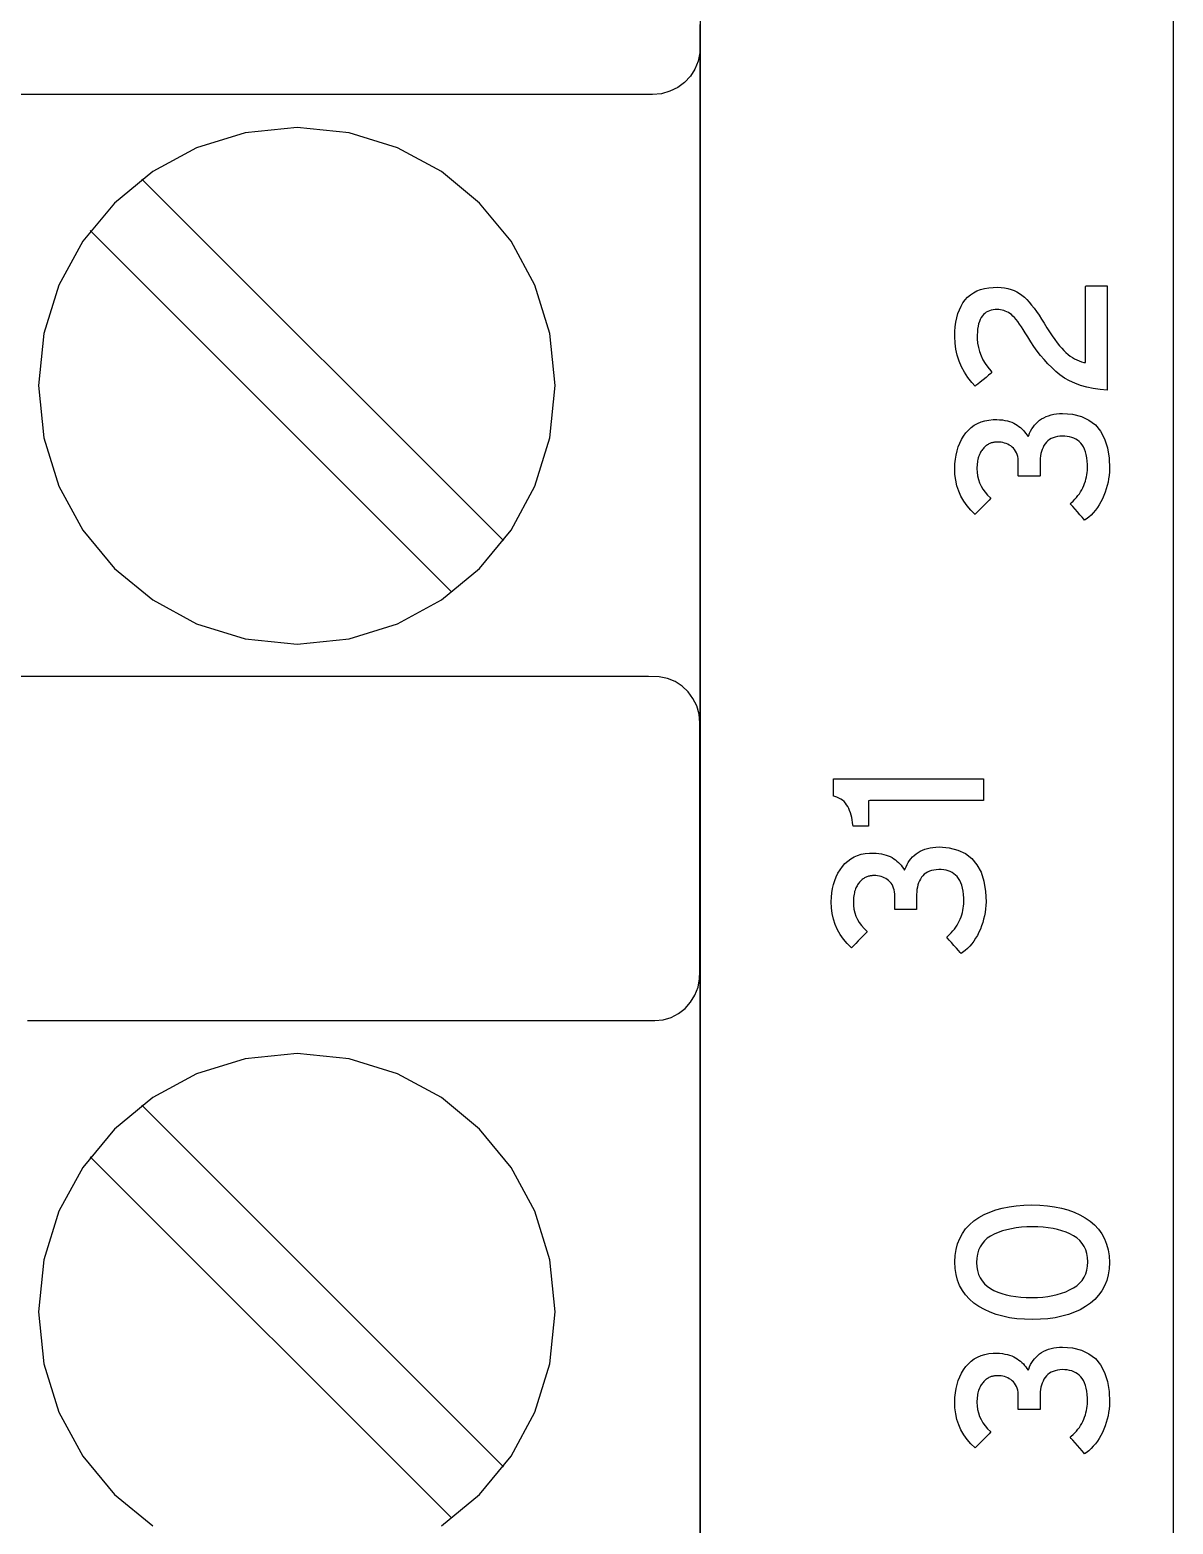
# Model space of a CAD drawing. Extents: x 1 to 47.7, y 0.2 to 35.
# Drawn here: x 37.238 to 37.978, y 12.398 to 13.366 of the extents above; entities that cross this region are included whole.
import ezdxf

# ---------------------------------------------------------------- set-up
doc = ezdxf.new("R2010")
doc.units = 0
doc.header["$MEASUREMENT"] = 0
for name, color, linetype in [('7_1__EMPTY_IO_BOARD_POSITI', 7, 'CONTINUOUS'), ('7_2___8__INDEPENDENT_INPUT', 7, 'CONTINUOUS'), ('7_3___8__OPTOISO_INDEPENDE', 7, 'CONTINUOUS'), ('7_4___24__OPTOISO_INDEPEND', 7, 'CONTINUOUS'), ('7_5___8__INDEPENDENT_INPUT', 7, 'CONTINUOUS'), ('7_6____8__INDEPENDENT_INPU', 7, 'CONTINUOUS'), ('7_7____8__OPTOISO_INDEPEND', 7, 'CONTINUOUS'), ('7_8____8__OPTOISO_INDEPEND', 7, 'CONTINUOUS'), ('8_0_____DWG', 7, 'CONTINUOUS')]:
    doc.layers.add(name, color=color, linetype=linetype)

msp = doc.modelspace()

# ---------------------------------------------------------------- linework, layer by layer
at = {"layer": '7_1__EMPTY_IO_BOARD_POSITI'}
msp.add_lwpolyline([(37.67219, 13.40172), (37.67219, 13.36342), (37.67219, 13.32077), (37.67219, 13.27393), (37.67219, 13.22304), (37.67219, 13.16826), (37.67219, 13.10974), (37.67219, 13.04764), (37.67219, 12.9821), (37.67219, 12.91329), (37.67219, 12.84135), (37.67219, 12.76643), (37.67219, 12.6887), (37.67219, 12.6083), (37.67219, 12.52539), (37.67219, 12.44011), (37.67219, 12.35263)], dxfattribs=at)
at = {"layer": '7_2___8__INDEPENDENT_INPUT'}
for points in [[(37.67212, 13.36632), (37.67212, 13.36585), (37.67212, 13.36459), (37.67212, 13.36279), (37.67212, 13.36068), (37.67212, 13.35852), (37.67212, 13.35653), (37.67212, 13.35497), (37.67212, 13.35408), (37.67198, 13.35106), (37.67088, 13.34553), (37.6688, 13.34041), (37.66583, 13.3358), (37.66206, 13.3318), (37.65762, 13.32852), (37.6526, 13.32605), (37.6471, 13.32449), (37.64122, 13.32395), (37.62464, 13.32395), (37.58052, 13.32395), (37.51736, 13.32395), (37.44361, 13.32395), (37.36774, 13.32395), (37.29822, 13.32395), (37.24352, 13.32395), (37.21211, 13.32395)], [(37.67212, 12.30354), (37.67212, 12.42937), (37.67212, 12.55075), (37.67212, 12.66723), (37.67212, 12.77837), (37.67212, 12.88371), (37.67212, 12.98282), (37.67212, 13.07525), (37.67212, 13.16055), (37.67212, 13.20039), (37.67212, 13.23828), (37.67212, 13.27417), (37.67212, 13.30799), (37.67212, 13.3397), (37.67212, 13.36924)], [(37.5448, 13.03494), (37.31053, 13.26921)], [(37.51138, 13.00152), (37.27711, 13.23579)], [(37.23653, 12.72397), (37.26625, 12.72397), (37.31803, 12.72397), (37.38383, 12.72397), (37.45565, 12.72397), (37.52546, 12.72397), (37.58525, 12.72397), (37.627, 12.72397), (37.6427, 12.72397), (37.64826, 12.72451), (37.65347, 12.72607), (37.65822, 12.72854), (37.66243, 12.73183), (37.66599, 12.73583), (37.6688, 12.74044), (37.67077, 12.74556), (37.67181, 12.75109), (37.67194, 12.7556), (37.67194, 12.7674), (37.67194, 12.78795), (37.67194, 12.81407), (37.67194, 12.84258), (37.67194, 12.87029), (37.67194, 12.89403), (37.67194, 12.9106), (37.67194, 12.91683), (37.67142, 12.92253), (37.6699, 12.92787), (37.66749, 12.93274), (37.6643, 12.93706), (37.6604, 12.94071), (37.65591, 12.9436), (37.65092, 12.94562), (37.64552, 12.94668), (37.63861, 12.94682), (37.60888, 12.94682), (37.55711, 12.94682), (37.4913, 12.94682), (37.41949, 12.94682), (37.34968, 12.94682), (37.28989, 12.94682), (37.24813, 12.94682), (37.23243, 12.94682)], [(37.50457, 12.39652), (37.5293, 12.41696), (37.5497, 12.44174), (37.56509, 12.47018), (37.57483, 12.50161), (37.57822, 12.53536), (37.57483, 12.56906), (37.56509, 12.60045), (37.5497, 12.62886), (37.5293, 12.65362), (37.50457, 12.67405), (37.47619, 12.68948), (37.44483, 12.69923), (37.41114, 12.70263), (37.37744, 12.69923), (37.34602, 12.68948), (37.31758, 12.67405), (37.29279, 12.65362), (37.27233, 12.62886), (37.25687, 12.60045), (37.2471, 12.56906), (37.24369, 12.53536), (37.2471, 12.50161), (37.25687, 12.47018), (37.27233, 12.44174), (37.29279, 12.41696), (37.31758, 12.39652)], [(37.5448, 12.43494), (37.31053, 12.66921)], [(37.51138, 12.40152), (37.27711, 12.63579)]]:
    msp.add_lwpolyline(points, dxfattribs=at)
msp.add_lwpolyline([(37.41114, 12.96794), (37.44483, 12.97134), (37.47619, 12.98109), (37.50457, 12.99652), (37.5293, 13.01696), (37.5497, 13.04174), (37.56509, 13.07018), (37.57483, 13.10161), (37.57822, 13.13537), (37.57483, 13.16906), (37.56509, 13.20046), (37.5497, 13.22887), (37.5293, 13.25362), (37.50457, 13.27405), (37.47619, 13.28948), (37.44483, 13.29923), (37.41114, 13.30263), (37.37744, 13.29923), (37.34602, 13.28948), (37.31758, 13.27405), (37.29279, 13.25362), (37.27233, 13.22887), (37.25687, 13.20046), (37.2471, 13.16906), (37.24369, 13.13537), (37.2471, 13.10161), (37.25687, 13.07018), (37.27233, 13.04174), (37.29279, 13.01696), (37.31758, 12.99652), (37.34602, 12.98109), (37.37744, 12.97134)], close=True, dxfattribs=at)
at = {"layer": '7_3___8__OPTOISO_INDEPENDE'}
for points in [[(37.67212, 13.36632), (37.67212, 13.36585), (37.67212, 13.36459), (37.67212, 13.36279), (37.67212, 13.36068), (37.67212, 13.35852), (37.67212, 13.35653), (37.67212, 13.35497), (37.67212, 13.35408), (37.67198, 13.35106), (37.67088, 13.34553), (37.6688, 13.34041), (37.66583, 13.3358), (37.66206, 13.3318), (37.65762, 13.32852), (37.6526, 13.32605), (37.6471, 13.32449), (37.64122, 13.32395), (37.62464, 13.32395), (37.58052, 13.32395), (37.51736, 13.32395), (37.44361, 13.32395), (37.36774, 13.32395), (37.29822, 13.32395), (37.24352, 13.32395), (37.21211, 13.32395)], [(37.67212, 12.30354), (37.67212, 12.42937), (37.67212, 12.55075), (37.67212, 12.66723), (37.67212, 12.77837), (37.67212, 12.88371), (37.67212, 12.98282), (37.67212, 13.07525), (37.67212, 13.16055), (37.67212, 13.20039), (37.67212, 13.23828), (37.67212, 13.27417), (37.67212, 13.30799), (37.67212, 13.3397), (37.67212, 13.36924)], [(37.5448, 13.03494), (37.31053, 13.26921)], [(37.51138, 13.00152), (37.27711, 13.23579)], [(37.23653, 12.72397), (37.26625, 12.72397), (37.31803, 12.72397), (37.38383, 12.72397), (37.45565, 12.72397), (37.52546, 12.72397), (37.58525, 12.72397), (37.627, 12.72397), (37.6427, 12.72397), (37.64826, 12.72451), (37.65347, 12.72607), (37.65822, 12.72854), (37.66243, 12.73183), (37.66599, 12.73583), (37.6688, 12.74044), (37.67077, 12.74556), (37.67181, 12.75109), (37.67194, 12.7556), (37.67194, 12.7674), (37.67194, 12.78795), (37.67194, 12.81407), (37.67194, 12.84258), (37.67194, 12.87029), (37.67194, 12.89403), (37.67194, 12.9106), (37.67194, 12.91683), (37.67142, 12.92253), (37.6699, 12.92787), (37.66749, 12.93274), (37.6643, 12.93706), (37.6604, 12.94071), (37.65591, 12.9436), (37.65092, 12.94562), (37.64552, 12.94668), (37.63861, 12.94682), (37.60888, 12.94682), (37.55711, 12.94682), (37.4913, 12.94682), (37.41949, 12.94682), (37.34968, 12.94682), (37.28989, 12.94682), (37.24813, 12.94682), (37.23243, 12.94682)], [(37.50457, 12.39652), (37.5293, 12.41696), (37.5497, 12.44174), (37.56509, 12.47018), (37.57483, 12.50161), (37.57822, 12.53536), (37.57483, 12.56906), (37.56509, 12.60045), (37.5497, 12.62886), (37.5293, 12.65362), (37.50457, 12.67405), (37.47619, 12.68948), (37.44483, 12.69923), (37.41114, 12.70263), (37.37744, 12.69923), (37.34602, 12.68948), (37.31758, 12.67405), (37.29279, 12.65362), (37.27233, 12.62886), (37.25687, 12.60045), (37.2471, 12.56906), (37.24369, 12.53536), (37.2471, 12.50161), (37.25687, 12.47018), (37.27233, 12.44174), (37.29279, 12.41696), (37.31758, 12.39652)], [(37.5448, 12.43494), (37.31053, 12.66921)], [(37.51138, 12.40152), (37.27711, 12.63579)]]:
    msp.add_lwpolyline(points, dxfattribs=at)
msp.add_lwpolyline([(37.41114, 12.96794), (37.44483, 12.97134), (37.47619, 12.98109), (37.50457, 12.99652), (37.5293, 13.01696), (37.5497, 13.04174), (37.56509, 13.07018), (37.57483, 13.10161), (37.57822, 13.13537), (37.57483, 13.16906), (37.56509, 13.20046), (37.5497, 13.22887), (37.5293, 13.25362), (37.50457, 13.27405), (37.47619, 13.28948), (37.44483, 13.29923), (37.41114, 13.30263), (37.37744, 13.29923), (37.34602, 13.28948), (37.31758, 13.27405), (37.29279, 13.25362), (37.27233, 13.22887), (37.25687, 13.20046), (37.2471, 13.16906), (37.24369, 13.13537), (37.2471, 13.10161), (37.25687, 13.07018), (37.27233, 13.04174), (37.29279, 13.01696), (37.31758, 12.99652), (37.34602, 12.98109), (37.37744, 12.97134)], close=True, dxfattribs=at)
at = {"layer": '7_4___24__OPTOISO_INDEPEND'}
for points in [[(37.67212, 13.36632), (37.67212, 13.36585), (37.67212, 13.36459), (37.67212, 13.36279), (37.67212, 13.36068), (37.67212, 13.35852), (37.67212, 13.35653), (37.67212, 13.35497), (37.67212, 13.35408), (37.67198, 13.35106), (37.67088, 13.34553), (37.6688, 13.34041), (37.66583, 13.3358), (37.66206, 13.3318), (37.65762, 13.32852), (37.6526, 13.32605), (37.6471, 13.32449), (37.64122, 13.32395), (37.62464, 13.32395), (37.58052, 13.32395), (37.51736, 13.32395), (37.44361, 13.32395), (37.36774, 13.32395), (37.29822, 13.32395), (37.24352, 13.32395), (37.21211, 13.32395)], [(37.67212, 12.30354), (37.67212, 12.42937), (37.67212, 12.55075), (37.67212, 12.66723), (37.67212, 12.77837), (37.67212, 12.88371), (37.67212, 12.98282), (37.67212, 13.07525), (37.67212, 13.16055), (37.67212, 13.20039), (37.67212, 13.23828), (37.67212, 13.27417), (37.67212, 13.30799), (37.67212, 13.3397), (37.67212, 13.36924)], [(37.5448, 13.03494), (37.31053, 13.26921)], [(37.51138, 13.00152), (37.27711, 13.23579)], [(37.23653, 12.72397), (37.26625, 12.72397), (37.31803, 12.72397), (37.38383, 12.72397), (37.45565, 12.72397), (37.52546, 12.72397), (37.58525, 12.72397), (37.627, 12.72397), (37.6427, 12.72397), (37.64826, 12.72451), (37.65347, 12.72607), (37.65822, 12.72854), (37.66243, 12.73183), (37.66599, 12.73583), (37.6688, 12.74044), (37.67077, 12.74556), (37.67181, 12.75109), (37.67194, 12.7556), (37.67194, 12.7674), (37.67194, 12.78795), (37.67194, 12.81407), (37.67194, 12.84258), (37.67194, 12.87029), (37.67194, 12.89403), (37.67194, 12.9106), (37.67194, 12.91683), (37.67142, 12.92253), (37.6699, 12.92787), (37.66749, 12.93274), (37.6643, 12.93706), (37.6604, 12.94071), (37.65591, 12.9436), (37.65092, 12.94562), (37.64552, 12.94668), (37.63861, 12.94682), (37.60888, 12.94682), (37.55711, 12.94682), (37.4913, 12.94682), (37.41949, 12.94682), (37.34968, 12.94682), (37.28989, 12.94682), (37.24813, 12.94682), (37.23243, 12.94682)], [(37.50457, 12.39652), (37.5293, 12.41696), (37.5497, 12.44174), (37.56509, 12.47018), (37.57483, 12.50161), (37.57822, 12.53536), (37.57483, 12.56906), (37.56509, 12.60045), (37.5497, 12.62886), (37.5293, 12.65362), (37.50457, 12.67405), (37.47619, 12.68948), (37.44483, 12.69923), (37.41114, 12.70263), (37.37744, 12.69923), (37.34602, 12.68948), (37.31758, 12.67405), (37.29279, 12.65362), (37.27233, 12.62886), (37.25687, 12.60045), (37.2471, 12.56906), (37.24369, 12.53536), (37.2471, 12.50161), (37.25687, 12.47018), (37.27233, 12.44174), (37.29279, 12.41696), (37.31758, 12.39652)], [(37.5448, 12.43494), (37.31053, 12.66921)], [(37.51138, 12.40152), (37.27711, 12.63579)]]:
    msp.add_lwpolyline(points, dxfattribs=at)
msp.add_lwpolyline([(37.41114, 12.96794), (37.44483, 12.97134), (37.47619, 12.98109), (37.50457, 12.99652), (37.5293, 13.01696), (37.5497, 13.04174), (37.56509, 13.07018), (37.57483, 13.10161), (37.57822, 13.13537), (37.57483, 13.16906), (37.56509, 13.20046), (37.5497, 13.22887), (37.5293, 13.25362), (37.50457, 13.27405), (37.47619, 13.28948), (37.44483, 13.29923), (37.41114, 13.30263), (37.37744, 13.29923), (37.34602, 13.28948), (37.31758, 13.27405), (37.29279, 13.25362), (37.27233, 13.22887), (37.25687, 13.20046), (37.2471, 13.16906), (37.24369, 13.13537), (37.2471, 13.10161), (37.25687, 13.07018), (37.27233, 13.04174), (37.29279, 13.01696), (37.31758, 12.99652), (37.34602, 12.98109), (37.37744, 12.97134)], close=True, dxfattribs=at)
at = {"layer": '7_5___8__INDEPENDENT_INPUT'}
for points in [[(37.67212, 13.36632), (37.67212, 13.36585), (37.67212, 13.36459), (37.67212, 13.36279), (37.67212, 13.36068), (37.67212, 13.35852), (37.67212, 13.35653), (37.67212, 13.35497), (37.67212, 13.35408), (37.67198, 13.35106), (37.67088, 13.34553), (37.6688, 13.34041), (37.66583, 13.3358), (37.66206, 13.3318), (37.65762, 13.32852), (37.6526, 13.32605), (37.6471, 13.32449), (37.64122, 13.32395), (37.62464, 13.32395), (37.58052, 13.32395), (37.51736, 13.32395), (37.44361, 13.32395), (37.36774, 13.32395), (37.29822, 13.32395), (37.24352, 13.32395), (37.21211, 13.32395)], [(37.67212, 12.30354), (37.67212, 12.42937), (37.67212, 12.55075), (37.67212, 12.66723), (37.67212, 12.77837), (37.67212, 12.88371), (37.67212, 12.98282), (37.67212, 13.07525), (37.67212, 13.16055), (37.67212, 13.20039), (37.67212, 13.23828), (37.67212, 13.27417), (37.67212, 13.30799), (37.67212, 13.3397), (37.67212, 13.36924)], [(37.5448, 13.03494), (37.31053, 13.26921)], [(37.51138, 13.00152), (37.27711, 13.23579)], [(37.23653, 12.72397), (37.26625, 12.72397), (37.31803, 12.72397), (37.38383, 12.72397), (37.45565, 12.72397), (37.52546, 12.72397), (37.58525, 12.72397), (37.627, 12.72397), (37.6427, 12.72397), (37.64826, 12.72451), (37.65347, 12.72607), (37.65822, 12.72854), (37.66243, 12.73183), (37.66599, 12.73583), (37.6688, 12.74044), (37.67077, 12.74556), (37.67181, 12.75109), (37.67194, 12.7556), (37.67194, 12.7674), (37.67194, 12.78795), (37.67194, 12.81407), (37.67194, 12.84258), (37.67194, 12.87029), (37.67194, 12.89403), (37.67194, 12.9106), (37.67194, 12.91683), (37.67142, 12.92253), (37.6699, 12.92787), (37.66749, 12.93274), (37.6643, 12.93706), (37.6604, 12.94071), (37.65591, 12.9436), (37.65092, 12.94562), (37.64552, 12.94668), (37.63861, 12.94682), (37.60888, 12.94682), (37.55711, 12.94682), (37.4913, 12.94682), (37.41949, 12.94682), (37.34968, 12.94682), (37.28989, 12.94682), (37.24813, 12.94682), (37.23243, 12.94682)], [(37.50457, 12.39652), (37.5293, 12.41696), (37.5497, 12.44174), (37.56509, 12.47018), (37.57483, 12.50161), (37.57822, 12.53536), (37.57483, 12.56906), (37.56509, 12.60045), (37.5497, 12.62886), (37.5293, 12.65362), (37.50457, 12.67405), (37.47619, 12.68948), (37.44483, 12.69923), (37.41114, 12.70263), (37.37744, 12.69923), (37.34602, 12.68948), (37.31758, 12.67405), (37.29279, 12.65362), (37.27233, 12.62886), (37.25687, 12.60045), (37.2471, 12.56906), (37.24369, 12.53536), (37.2471, 12.50161), (37.25687, 12.47018), (37.27233, 12.44174), (37.29279, 12.41696), (37.31758, 12.39652)], [(37.5448, 12.43494), (37.31053, 12.66921)], [(37.51138, 12.40152), (37.27711, 12.63579)]]:
    msp.add_lwpolyline(points, dxfattribs=at)
msp.add_lwpolyline([(37.41114, 12.96794), (37.44483, 12.97134), (37.47619, 12.98109), (37.50457, 12.99652), (37.5293, 13.01696), (37.5497, 13.04174), (37.56509, 13.07018), (37.57483, 13.10161), (37.57822, 13.13537), (37.57483, 13.16906), (37.56509, 13.20046), (37.5497, 13.22887), (37.5293, 13.25362), (37.50457, 13.27405), (37.47619, 13.28948), (37.44483, 13.29923), (37.41114, 13.30263), (37.37744, 13.29923), (37.34602, 13.28948), (37.31758, 13.27405), (37.29279, 13.25362), (37.27233, 13.22887), (37.25687, 13.20046), (37.2471, 13.16906), (37.24369, 13.13537), (37.2471, 13.10161), (37.25687, 13.07018), (37.27233, 13.04174), (37.29279, 13.01696), (37.31758, 12.99652), (37.34602, 12.98109), (37.37744, 12.97134)], close=True, dxfattribs=at)
at = {"layer": '7_6____8__INDEPENDENT_INPU'}
for points in [[(37.67212, 13.36632), (37.67212, 13.36585), (37.67212, 13.36459), (37.67212, 13.36279), (37.67212, 13.36068), (37.67212, 13.35852), (37.67212, 13.35653), (37.67212, 13.35497), (37.67212, 13.35408), (37.67198, 13.35106), (37.67088, 13.34553), (37.6688, 13.34041), (37.66583, 13.3358), (37.66206, 13.3318), (37.65762, 13.32852), (37.6526, 13.32605), (37.6471, 13.32449), (37.64122, 13.32395), (37.62464, 13.32395), (37.58052, 13.32395), (37.51736, 13.32395), (37.44361, 13.32395), (37.36774, 13.32395), (37.29822, 13.32395), (37.24352, 13.32395), (37.21211, 13.32395)], [(37.67212, 12.30354), (37.67212, 12.42937), (37.67212, 12.55075), (37.67212, 12.66723), (37.67212, 12.77837), (37.67212, 12.88371), (37.67212, 12.98282), (37.67212, 13.07525), (37.67212, 13.16055), (37.67212, 13.20039), (37.67212, 13.23828), (37.67212, 13.27417), (37.67212, 13.30799), (37.67212, 13.3397), (37.67212, 13.36924)], [(37.5448, 13.03494), (37.31053, 13.26921)], [(37.51138, 13.00152), (37.27711, 13.23579)], [(37.23653, 12.72397), (37.26625, 12.72397), (37.31803, 12.72397), (37.38383, 12.72397), (37.45565, 12.72397), (37.52546, 12.72397), (37.58525, 12.72397), (37.627, 12.72397), (37.6427, 12.72397), (37.64826, 12.72451), (37.65347, 12.72607), (37.65822, 12.72854), (37.66243, 12.73183), (37.66599, 12.73583), (37.6688, 12.74044), (37.67077, 12.74556), (37.67181, 12.75109), (37.67194, 12.7556), (37.67194, 12.7674), (37.67194, 12.78795), (37.67194, 12.81407), (37.67194, 12.84258), (37.67194, 12.87029), (37.67194, 12.89403), (37.67194, 12.9106), (37.67194, 12.91683), (37.67142, 12.92253), (37.6699, 12.92787), (37.66749, 12.93274), (37.6643, 12.93706), (37.6604, 12.94071), (37.65591, 12.9436), (37.65092, 12.94562), (37.64552, 12.94668), (37.63861, 12.94682), (37.60888, 12.94682), (37.55711, 12.94682), (37.4913, 12.94682), (37.41949, 12.94682), (37.34968, 12.94682), (37.28989, 12.94682), (37.24813, 12.94682), (37.23243, 12.94682)], [(37.50457, 12.39652), (37.5293, 12.41696), (37.5497, 12.44174), (37.56509, 12.47018), (37.57483, 12.50161), (37.57822, 12.53536), (37.57483, 12.56906), (37.56509, 12.60045), (37.5497, 12.62886), (37.5293, 12.65362), (37.50457, 12.67405), (37.47619, 12.68948), (37.44483, 12.69923), (37.41114, 12.70263), (37.37744, 12.69923), (37.34602, 12.68948), (37.31758, 12.67405), (37.29279, 12.65362), (37.27233, 12.62886), (37.25687, 12.60045), (37.2471, 12.56906), (37.24369, 12.53536), (37.2471, 12.50161), (37.25687, 12.47018), (37.27233, 12.44174), (37.29279, 12.41696), (37.31758, 12.39652)], [(37.5448, 12.43494), (37.31053, 12.66921)], [(37.51138, 12.40152), (37.27711, 12.63579)]]:
    msp.add_lwpolyline(points, dxfattribs=at)
msp.add_lwpolyline([(37.41114, 12.96794), (37.44483, 12.97134), (37.47619, 12.98109), (37.50457, 12.99652), (37.5293, 13.01696), (37.5497, 13.04174), (37.56509, 13.07018), (37.57483, 13.10161), (37.57822, 13.13537), (37.57483, 13.16906), (37.56509, 13.20046), (37.5497, 13.22887), (37.5293, 13.25362), (37.50457, 13.27405), (37.47619, 13.28948), (37.44483, 13.29923), (37.41114, 13.30263), (37.37744, 13.29923), (37.34602, 13.28948), (37.31758, 13.27405), (37.29279, 13.25362), (37.27233, 13.22887), (37.25687, 13.20046), (37.2471, 13.16906), (37.24369, 13.13537), (37.2471, 13.10161), (37.25687, 13.07018), (37.27233, 13.04174), (37.29279, 13.01696), (37.31758, 12.99652), (37.34602, 12.98109), (37.37744, 12.97134)], close=True, dxfattribs=at)
at = {"layer": '7_7____8__OPTOISO_INDEPEND'}
for points in [[(37.67212, 13.36632), (37.67212, 13.36585), (37.67212, 13.36459), (37.67212, 13.36279), (37.67212, 13.36068), (37.67212, 13.35852), (37.67212, 13.35653), (37.67212, 13.35497), (37.67212, 13.35408), (37.67198, 13.35106), (37.67088, 13.34553), (37.6688, 13.34041), (37.66583, 13.3358), (37.66206, 13.3318), (37.65762, 13.32852), (37.6526, 13.32605), (37.6471, 13.32449), (37.64122, 13.32395), (37.62464, 13.32395), (37.58052, 13.32395), (37.51736, 13.32395), (37.44361, 13.32395), (37.36774, 13.32395), (37.29822, 13.32395), (37.24352, 13.32395), (37.21211, 13.32395)], [(37.67212, 12.30354), (37.67212, 12.42937), (37.67212, 12.55075), (37.67212, 12.66723), (37.67212, 12.77837), (37.67212, 12.88371), (37.67212, 12.98282), (37.67212, 13.07525), (37.67212, 13.16055), (37.67212, 13.20039), (37.67212, 13.23828), (37.67212, 13.27417), (37.67212, 13.30799), (37.67212, 13.3397), (37.67212, 13.36924)], [(37.5448, 13.03494), (37.31053, 13.26921)], [(37.51138, 13.00152), (37.27711, 13.23579)], [(37.23653, 12.72397), (37.26625, 12.72397), (37.31803, 12.72397), (37.38383, 12.72397), (37.45565, 12.72397), (37.52546, 12.72397), (37.58525, 12.72397), (37.627, 12.72397), (37.6427, 12.72397), (37.64826, 12.72451), (37.65347, 12.72607), (37.65822, 12.72854), (37.66243, 12.73183), (37.66599, 12.73583), (37.6688, 12.74044), (37.67077, 12.74556), (37.67181, 12.75109), (37.67194, 12.7556), (37.67194, 12.7674), (37.67194, 12.78795), (37.67194, 12.81407), (37.67194, 12.84258), (37.67194, 12.87029), (37.67194, 12.89403), (37.67194, 12.9106), (37.67194, 12.91683), (37.67142, 12.92253), (37.6699, 12.92787), (37.66749, 12.93274), (37.6643, 12.93706), (37.6604, 12.94071), (37.65591, 12.9436), (37.65092, 12.94562), (37.64552, 12.94668), (37.63861, 12.94682), (37.60888, 12.94682), (37.55711, 12.94682), (37.4913, 12.94682), (37.41949, 12.94682), (37.34968, 12.94682), (37.28989, 12.94682), (37.24813, 12.94682), (37.23243, 12.94682)], [(37.50457, 12.39652), (37.5293, 12.41696), (37.5497, 12.44174), (37.56509, 12.47018), (37.57483, 12.50161), (37.57822, 12.53536), (37.57483, 12.56906), (37.56509, 12.60045), (37.5497, 12.62886), (37.5293, 12.65362), (37.50457, 12.67405), (37.47619, 12.68948), (37.44483, 12.69923), (37.41114, 12.70263), (37.37744, 12.69923), (37.34602, 12.68948), (37.31758, 12.67405), (37.29279, 12.65362), (37.27233, 12.62886), (37.25687, 12.60045), (37.2471, 12.56906), (37.24369, 12.53536), (37.2471, 12.50161), (37.25687, 12.47018), (37.27233, 12.44174), (37.29279, 12.41696), (37.31758, 12.39652)], [(37.5448, 12.43494), (37.31053, 12.66921)], [(37.51138, 12.40152), (37.27711, 12.63579)]]:
    msp.add_lwpolyline(points, dxfattribs=at)
msp.add_lwpolyline([(37.41114, 12.96794), (37.44483, 12.97134), (37.47619, 12.98109), (37.50457, 12.99652), (37.5293, 13.01696), (37.5497, 13.04174), (37.56509, 13.07018), (37.57483, 13.10161), (37.57822, 13.13537), (37.57483, 13.16906), (37.56509, 13.20046), (37.5497, 13.22887), (37.5293, 13.25362), (37.50457, 13.27405), (37.47619, 13.28948), (37.44483, 13.29923), (37.41114, 13.30263), (37.37744, 13.29923), (37.34602, 13.28948), (37.31758, 13.27405), (37.29279, 13.25362), (37.27233, 13.22887), (37.25687, 13.20046), (37.2471, 13.16906), (37.24369, 13.13537), (37.2471, 13.10161), (37.25687, 13.07018), (37.27233, 13.04174), (37.29279, 13.01696), (37.31758, 12.99652), (37.34602, 12.98109), (37.37744, 12.97134)], close=True, dxfattribs=at)
at = {"layer": '7_8____8__OPTOISO_INDEPEND'}
for points in [[(37.67212, 13.36632), (37.67212, 13.36585), (37.67212, 13.36459), (37.67212, 13.36279), (37.67212, 13.36068), (37.67212, 13.35852), (37.67212, 13.35653), (37.67212, 13.35497), (37.67212, 13.35408), (37.67198, 13.35106), (37.67088, 13.34553), (37.6688, 13.34041), (37.66583, 13.3358), (37.66206, 13.3318), (37.65762, 13.32852), (37.6526, 13.32605), (37.6471, 13.32449), (37.64122, 13.32395), (37.62464, 13.32395), (37.58052, 13.32395), (37.51736, 13.32395), (37.44361, 13.32395), (37.36774, 13.32395), (37.29822, 13.32395), (37.24352, 13.32395), (37.21211, 13.32395)], [(37.67212, 12.30354), (37.67212, 12.42937), (37.67212, 12.55075), (37.67212, 12.66723), (37.67212, 12.77837), (37.67212, 12.88371), (37.67212, 12.98282), (37.67212, 13.07525), (37.67212, 13.16055), (37.67212, 13.20039), (37.67212, 13.23828), (37.67212, 13.27417), (37.67212, 13.30799), (37.67212, 13.3397), (37.67212, 13.36924)], [(37.5448, 13.03494), (37.31053, 13.26921)], [(37.51138, 13.00152), (37.27711, 13.23579)], [(37.23653, 12.72397), (37.26625, 12.72397), (37.31803, 12.72397), (37.38383, 12.72397), (37.45565, 12.72397), (37.52546, 12.72397), (37.58525, 12.72397), (37.627, 12.72397), (37.6427, 12.72397), (37.64826, 12.72451), (37.65347, 12.72607), (37.65822, 12.72854), (37.66243, 12.73183), (37.66599, 12.73583), (37.6688, 12.74044), (37.67077, 12.74556), (37.67181, 12.75109), (37.67194, 12.7556), (37.67194, 12.7674), (37.67194, 12.78795), (37.67194, 12.81407), (37.67194, 12.84258), (37.67194, 12.87029), (37.67194, 12.89403), (37.67194, 12.9106), (37.67194, 12.91683), (37.67142, 12.92253), (37.6699, 12.92787), (37.66749, 12.93274), (37.6643, 12.93706), (37.6604, 12.94071), (37.65591, 12.9436), (37.65092, 12.94562), (37.64552, 12.94668), (37.63861, 12.94682), (37.60888, 12.94682), (37.55711, 12.94682), (37.4913, 12.94682), (37.41949, 12.94682), (37.34968, 12.94682), (37.28989, 12.94682), (37.24813, 12.94682), (37.23243, 12.94682)], [(37.50457, 12.39652), (37.5293, 12.41696), (37.5497, 12.44174), (37.56509, 12.47018), (37.57483, 12.50161), (37.57822, 12.53536), (37.57483, 12.56906), (37.56509, 12.60045), (37.5497, 12.62886), (37.5293, 12.65362), (37.50457, 12.67405), (37.47619, 12.68948), (37.44483, 12.69923), (37.41114, 12.70263), (37.37744, 12.69923), (37.34602, 12.68948), (37.31758, 12.67405), (37.29279, 12.65362), (37.27233, 12.62886), (37.25687, 12.60045), (37.2471, 12.56906), (37.24369, 12.53536), (37.2471, 12.50161), (37.25687, 12.47018), (37.27233, 12.44174), (37.29279, 12.41696), (37.31758, 12.39652)], [(37.5448, 12.43494), (37.31053, 12.66921)], [(37.51138, 12.40152), (37.27711, 12.63579)]]:
    msp.add_lwpolyline(points, dxfattribs=at)
msp.add_lwpolyline([(37.41114, 12.96794), (37.44483, 12.97134), (37.47619, 12.98109), (37.50457, 12.99652), (37.5293, 13.01696), (37.5497, 13.04174), (37.56509, 13.07018), (37.57483, 13.10161), (37.57822, 13.13537), (37.57483, 13.16906), (37.56509, 13.20046), (37.5497, 13.22887), (37.5293, 13.25362), (37.50457, 13.27405), (37.47619, 13.28948), (37.44483, 13.29923), (37.41114, 13.30263), (37.37744, 13.29923), (37.34602, 13.28948), (37.31758, 13.27405), (37.29279, 13.25362), (37.27233, 13.22887), (37.25687, 13.20046), (37.2471, 13.16906), (37.24369, 13.13537), (37.2471, 13.10161), (37.25687, 13.07018), (37.27233, 13.04174), (37.29279, 13.01696), (37.31758, 12.99652), (37.34602, 12.98109), (37.37744, 12.97134)], close=True, dxfattribs=at)
at = {"layer": '8_0_____DWG'}
msp.add_lwpolyline([(37.97843, 13.94184), (37.97843, 13.75805), (37.97843, 13.57284), (37.97843, 13.3863), (37.97843, 13.19851), (37.97843, 13.00958), (37.97843, 12.8196), (37.97843, 12.62867), (37.97843, 12.43688), (37.97843, 12.24433), (37.97843, 12.05111), (37.97843, 11.66305), (37.97843, 11.27346), (37.97843, 10.88312), (37.97843, 10.49277)], dxfattribs=at)
for points in [[(37.93576, 13.13249), (37.9311, 13.13289), (37.92668, 13.13353), (37.9225, 13.1344), (37.91855, 13.13551), (37.91484, 13.13686), (37.91137, 13.13844), (37.90814, 13.14025), (37.90514, 13.1423), (37.90239, 13.14458), (37.8998, 13.14702), (37.8973, 13.14956), (37.89489, 13.1522), (37.89258, 13.15494), (37.89036, 13.15778), (37.88824, 13.16072), (37.88621, 13.16377), (37.88427, 13.16691), (37.88266, 13.16966), (37.8814, 13.17169), (37.88017, 13.17356), (37.87899, 13.17526), (37.87786, 13.17681), (37.87676, 13.17819), (37.8757, 13.17941), (37.87468, 13.18047), (37.8737, 13.18136), (37.87274, 13.18208), (37.87176, 13.18269), (37.87077, 13.18322), (37.86975, 13.18367), (37.86872, 13.18403), (37.86767, 13.18432), (37.8666, 13.18453), (37.86551, 13.18466), (37.86441, 13.18471), (37.8631, 13.18466), (37.86184, 13.18452), (37.86064, 13.18427), (37.85952, 13.18391), (37.85846, 13.18344), (37.85747, 13.18287), (37.85655, 13.1822), (37.85569, 13.18142), (37.85491, 13.18053), (37.85417, 13.17947), (37.85353, 13.17827), (37.85298, 13.17692), (37.85251, 13.17544), (37.85214, 13.17382), (37.85185, 13.17205), (37.85166, 13.17014), (37.85156, 13.1681), (37.85157, 13.16569), (37.85183, 13.16284), (37.85233, 13.16007), (37.85306, 13.15737), (37.85404, 13.15474), (37.85525, 13.15218), (37.8567, 13.1497), (37.85839, 13.14728), (37.86031, 13.14494), (37.86112, 13.14382), (37.86033, 13.14317), (37.85898, 13.14208), (37.85727, 13.14069), (37.8554, 13.13917), (37.85356, 13.13767), (37.85195, 13.13637), (37.85076, 13.1354), (37.8502, 13.13495), (37.848, 13.1374), (37.84548, 13.14068), (37.84329, 13.14408), (37.84142, 13.14761), (37.83989, 13.15126), (37.83868, 13.15504), (37.8378, 13.15894), (37.83725, 13.16296), (37.83702, 13.1671), (37.83711, 13.17041), (37.83735, 13.17356), (37.83777, 13.17653), (37.83835, 13.17934), (37.83909, 13.18199), (37.84, 13.18447), (37.84108, 13.18678), (37.84232, 13.18892), (37.84374, 13.19089), (37.84538, 13.19267), (37.84721, 13.19423), (37.84921, 13.19557), (37.85139, 13.1967), (37.85374, 13.1976), (37.85628, 13.1983), (37.85899, 13.19877), (37.86188, 13.19903), (37.86466, 13.19907), (37.86703, 13.19893), (37.86929, 13.19865), (37.87144, 13.19823), (37.87348, 13.19767), (37.87542, 13.19696), (37.87724, 13.19611), (37.87896, 13.19511), (37.88057, 13.19397), (37.88209, 13.19265), (37.88363, 13.19113), (37.88519, 13.18945), (37.88676, 13.18759), (37.88836, 13.18557), (37.88998, 13.18337), (37.89161, 13.181), (37.89327, 13.17846), (37.89494, 13.17575), (37.89671, 13.17285), (37.89845, 13.17012), (37.90013, 13.1676), (37.90175, 13.16528), (37.90332, 13.16317), (37.90484, 13.16125), (37.9063, 13.15954), (37.9077, 13.15803), (37.90906, 13.15673), (37.91043, 13.15557), (37.91182, 13.15451), (37.91324, 13.15356), (37.91468, 13.15272), (37.91613, 13.15198), (37.91761, 13.15134), (37.91911, 13.15082), (37.92063, 13.1504), (37.92166, 13.15038), (37.92166, 13.15328), (37.92166, 13.15887), (37.92166, 13.16628), (37.92166, 13.17463), (37.92166, 13.18303), (37.92166, 13.19059), (37.92166, 13.19643), (37.92166, 13.19966), (37.92182, 13.20003), (37.92283, 13.20003), (37.92455, 13.20003), (37.92673, 13.20003), (37.92911, 13.20003), (37.93146, 13.20003), (37.93351, 13.20003), (37.93502, 13.20003), (37.93574, 13.20003), (37.93576, 13.19854), (37.93576, 13.19284), (37.93576, 13.18402), (37.93576, 13.17327), (37.93576, 13.16178), (37.93576, 13.15076), (37.93576, 13.14141), (37.93576, 13.13492)], [(37.9069, 13.11734), (37.91334, 13.11678), (37.91902, 13.11535), (37.92393, 13.11305), (37.92808, 13.10988), (37.93146, 13.10583), (37.93407, 13.10091), (37.93592, 13.09512), (37.937, 13.08845), (37.93732, 13.08172), (37.93721, 13.07944), (37.937, 13.07718), (37.93669, 13.07495), (37.93628, 13.07274), (37.93577, 13.07056), (37.93516, 13.0684), (37.93445, 13.06627), (37.93364, 13.06416), (37.93272, 13.06207), (37.93169, 13.06006), (37.93058, 13.05815), (37.92938, 13.05634), (37.9281, 13.05464), (37.92674, 13.05304), (37.9253, 13.05154), (37.92377, 13.05014), (37.92217, 13.04884), (37.92115, 13.04822), (37.92055, 13.0489), (37.91948, 13.05014), (37.91807, 13.05175), (37.9165, 13.05354), (37.91494, 13.05534), (37.91353, 13.05695), (37.91245, 13.05818), (37.91186, 13.05886), (37.91251, 13.05953), (37.91369, 13.06061), (37.9148, 13.06173), (37.91584, 13.06288), (37.91681, 13.06407), (37.91771, 13.06529), (37.91854, 13.06656), (37.9193, 13.06786), (37.91998, 13.06919), (37.9206, 13.07058), (37.92114, 13.07198), (37.92161, 13.07338), (37.92201, 13.07479), (37.92234, 13.0762), (37.9226, 13.07761), (37.92278, 13.07903), (37.9229, 13.08045), (37.92295, 13.08187), (37.92291, 13.0842), (37.92276, 13.08652), (37.9225, 13.08868), (37.92213, 13.09067), (37.92164, 13.09249), (37.92105, 13.09415), (37.92035, 13.09563), (37.91953, 13.09695), (37.91861, 13.0981), (37.91763, 13.09908), (37.91656, 13.09995), (37.9154, 13.10069), (37.91416, 13.10132), (37.91283, 13.10184), (37.91142, 13.10223), (37.90992, 13.10251), (37.90833, 13.10267), (37.90666, 13.10271), (37.90502, 13.1026), (37.90348, 13.10239), (37.90204, 13.10205), (37.9007, 13.10161), (37.89947, 13.10105), (37.89833, 13.10038), (37.89729, 13.09959), (37.89636, 13.09868), (37.89553, 13.09766), (37.89482, 13.09654), (37.8942, 13.09534), (37.89366, 13.09406), (37.89321, 13.09272), (37.89286, 13.09129), (37.89258, 13.0898), (37.8924, 13.08823), (37.89231, 13.08658), (37.89229, 13.08555), (37.89229, 13.085), (37.89229, 13.08399), (37.89229, 13.08267), (37.89229, 13.0812), (37.89229, 13.07974), (37.89229, 13.07842), (37.89229, 13.07741), (37.89229, 13.07686), (37.89212, 13.0768), (37.89112, 13.0768), (37.88942, 13.0768), (37.88726, 13.0768), (37.8849, 13.0768), (37.88257, 13.0768), (37.88052, 13.0768), (37.87899, 13.0768), (37.87823, 13.0768), (37.87819, 13.07696), (37.87819, 13.07765), (37.87819, 13.07874), (37.87819, 13.0801), (37.87819, 13.08156), (37.87819, 13.08298), (37.87819, 13.08421), (37.87819, 13.08509), (37.87819, 13.08548), (37.87815, 13.08676), (37.87801, 13.08816), (37.87777, 13.08947), (37.87743, 13.0907), (37.87698, 13.09185), (37.87644, 13.09291), (37.87578, 13.09388), (37.87503, 13.09477), (37.87417, 13.09557), (37.87329, 13.09625), (37.87236, 13.09686), (37.87139, 13.09738), (37.87038, 13.09782), (37.86932, 13.09817), (37.86822, 13.09845), (37.86707, 13.09864), (37.86588, 13.09875), (37.86476, 13.09878), (37.86428, 13.09877), (37.86379, 13.09874), (37.86329, 13.0987), (37.86279, 13.09864), (37.86228, 13.09856), (37.86177, 13.09847), (37.86124, 13.09836), (37.86071, 13.09823), (37.86017, 13.09807), (37.85964, 13.09784), (37.85913, 13.09758), (37.85862, 13.0973), (37.85813, 13.09698), (37.85765, 13.09664), (37.85718, 13.09626), (37.85672, 13.09586), (37.85627, 13.09543), (37.85582, 13.09497), (37.85537, 13.09448), (37.85493, 13.09396), (37.85452, 13.0934), (37.85412, 13.09281), (37.85375, 13.09218), (37.8534, 13.09152), (37.85306, 13.09082), (37.85275, 13.0901), (37.85247, 13.08932), (37.85223, 13.08849), (37.85201, 13.0876), (37.85183, 13.08668), (37.85169, 13.08571), (37.85157, 13.08469), (37.85148, 13.08363), (37.85143, 13.08252), (37.8514, 13.08137), (37.85148, 13.07929), (37.85178, 13.07693), (37.8523, 13.07464), (37.85305, 13.07244), (37.85403, 13.07032), (37.85523, 13.06828), (37.85665, 13.06633), (37.8583, 13.06446), (37.86017, 13.06267), (37.86019, 13.06214), (37.85929, 13.06123), (37.85794, 13.05986), (37.85631, 13.0582), (37.85458, 13.05643), (37.85292, 13.05475), (37.85151, 13.05332), (37.85054, 13.05233), (37.85018, 13.05196), (37.8474, 13.05468), (37.84496, 13.05754), (37.84284, 13.06056), (37.84105, 13.06373), (37.83959, 13.06704), (37.83845, 13.07051), (37.83765, 13.07413), (37.83717, 13.07789), (37.83702, 13.08169), (37.83714, 13.08471), (37.83742, 13.08762), (37.83788, 13.09041), (37.83851, 13.09308), (37.83931, 13.09563), (37.84029, 13.09807), (37.84143, 13.10039), (37.84276, 13.1026), (37.84425, 13.10468), (37.84592, 13.10656), (37.84774, 13.10822), (37.8497, 13.10965), (37.85182, 13.11084), (37.85409, 13.11182), (37.85651, 13.11256), (37.85908, 13.11308), (37.8618, 13.11337), (37.86424, 13.1134), (37.8661, 13.11329), (37.86786, 13.1131), (37.86952, 13.11285), (37.8711, 13.11251), (37.87257, 13.11211), (37.87395, 13.11163), (37.87524, 13.11108), (37.87643, 13.11045), (37.87754, 13.10974), (37.8786, 13.10897), (37.87961, 13.10815), (37.88056, 13.10729), (37.88145, 13.10638), (37.88229, 13.10543), (37.88307, 13.10443), (37.8838, 13.10339), (37.88448, 13.1023), (37.88498, 13.10308), (37.88551, 13.10455), (37.88614, 13.10595), (37.88687, 13.10728), (37.8877, 13.10854), (37.88863, 13.10973), (37.88965, 13.11085), (37.89078, 13.1119), (37.892, 13.11288), (37.89329, 13.11378), (37.89467, 13.11459), (37.89614, 13.11529), (37.89771, 13.11589), (37.89936, 13.11639), (37.90111, 13.11678), (37.90295, 13.11707), (37.90488, 13.11725)], [(37.85574, 12.86655), (37.85289, 12.86655), (37.8453, 12.86655), (37.83444, 12.86655), (37.82176, 12.86655), (37.80871, 12.86655), (37.79676, 12.86655), (37.78735, 12.86655), (37.78195, 12.86655), (37.78121, 12.86638), (37.78121, 12.86517), (37.78121, 12.86307), (37.78121, 12.86039), (37.78121, 12.85747), (37.78121, 12.85462), (37.78121, 12.85219), (37.78121, 12.85049), (37.78121, 12.84985), (37.78083, 12.84985), (37.7798, 12.84985), (37.77834, 12.84985), (37.77663, 12.84985), (37.77488, 12.84985), (37.77327, 12.84985), (37.772, 12.84985), (37.77127, 12.84985), (37.7711, 12.85072), (37.77091, 12.85241), (37.77065, 12.85404), (37.77032, 12.85561), (37.76993, 12.85713), (37.76947, 12.85858), (37.76895, 12.85998), (37.76837, 12.86132), (37.76771, 12.8626), (37.76701, 12.86378), (37.7662, 12.86486), (37.7653, 12.86583), (37.7643, 12.86669), (37.7632, 12.86744), (37.76199, 12.86809), (37.76069, 12.86863), (37.7593, 12.86906), (37.75856, 12.86935), (37.75856, 12.87018), (37.75856, 12.87162), (37.75856, 12.87344), (37.75856, 12.87544), (37.75856, 12.87738), (37.75856, 12.87904), (37.75856, 12.88021), (37.75856, 12.88064), (37.76228, 12.88064), (37.77217, 12.88064), (37.78633, 12.88064), (37.80287, 12.88064), (37.81988, 12.88064), (37.83547, 12.88064), (37.84773, 12.88064), (37.85477, 12.88064), (37.85574, 12.8805), (37.85574, 12.87948), (37.85574, 12.8777), (37.85574, 12.87544), (37.85574, 12.87298), (37.85574, 12.87058), (37.85574, 12.86852), (37.85574, 12.86709)], [(37.82688, 12.83647), (37.83332, 12.83591), (37.839, 12.83448), (37.84391, 12.83218), (37.84805, 12.82901), (37.85143, 12.82496), (37.85405, 12.82005), (37.8559, 12.81426), (37.85698, 12.80759), (37.85729, 12.80086), (37.85718, 12.79857), (37.85697, 12.79632), (37.85666, 12.79408), (37.85625, 12.79187), (37.85574, 12.78969), (37.85513, 12.78753), (37.85442, 12.7854), (37.85361, 12.7833), (37.85269, 12.78121), (37.85166, 12.7792), (37.85055, 12.77729), (37.84936, 12.77549), (37.84808, 12.77378), (37.84672, 12.77218), (37.84527, 12.77068), (37.84375, 12.76928), (37.84214, 12.76798), (37.84112, 12.76735), (37.84053, 12.76803), (37.83945, 12.76927), (37.83805, 12.77088), (37.83648, 12.77267), (37.83491, 12.77447), (37.83351, 12.77608), (37.83243, 12.77731), (37.83184, 12.77799), (37.83248, 12.77866), (37.83366, 12.77974), (37.83478, 12.78086), (37.83582, 12.78201), (37.83679, 12.7832), (37.83769, 12.78442), (37.83852, 12.78569), (37.83927, 12.78699), (37.83996, 12.78832), (37.84057, 12.78971), (37.84112, 12.79111), (37.84159, 12.79251), (37.84199, 12.79392), (37.84232, 12.79533), (37.84257, 12.79674), (37.84276, 12.79816), (37.84288, 12.79958), (37.84292, 12.801), (37.84288, 12.80333), (37.84273, 12.80566), (37.84247, 12.80781), (37.8421, 12.8098), (37.84162, 12.81163), (37.84103, 12.81328), (37.84032, 12.81477), (37.83951, 12.81609), (37.83858, 12.81725), (37.8376, 12.81823), (37.83653, 12.81909), (37.83538, 12.81983), (37.83414, 12.82046), (37.83281, 12.82097), (37.83139, 12.82137), (37.82989, 12.82164), (37.82831, 12.8218), (37.82663, 12.82184), (37.825, 12.82174), (37.82346, 12.82152), (37.82202, 12.82119), (37.82068, 12.82075), (37.81944, 12.82019), (37.81831, 12.81951), (37.81727, 12.81873), (37.81633, 12.81782), (37.81551, 12.8168), (37.8148, 12.81567), (37.81417, 12.81447), (37.81364, 12.8132), (37.81319, 12.81185), (37.81283, 12.81042), (37.81256, 12.80893), (37.81238, 12.80736), (37.81228, 12.80571), (37.81227, 12.80468), (37.81227, 12.80413), (37.81227, 12.80312), (37.81227, 12.80181), (37.81227, 12.80034), (37.81227, 12.79888), (37.81227, 12.79756), (37.81227, 12.79655), (37.81227, 12.796), (37.8121, 12.79594), (37.81109, 12.79594), (37.80939, 12.79594), (37.80724, 12.79594), (37.80488, 12.79594), (37.80255, 12.79594), (37.8005, 12.79594), (37.79897, 12.79594), (37.79821, 12.79594), (37.79816, 12.7961), (37.79816, 12.79679), (37.79816, 12.79789), (37.79816, 12.79924), (37.79816, 12.80071), (37.79816, 12.80213), (37.79816, 12.80335), (37.79816, 12.80424), (37.79816, 12.80463), (37.79813, 12.8059), (37.79799, 12.8073), (37.79775, 12.80861), (37.79741, 12.80984), (37.79696, 12.81098), (37.79641, 12.81204), (37.79576, 12.81301), (37.79501, 12.8139), (37.79415, 12.8147), (37.79326, 12.81539), (37.79234, 12.81599), (37.79137, 12.81652), (37.79035, 12.81696), (37.78929, 12.81731), (37.78819, 12.81759), (37.78705, 12.81778), (37.78586, 12.8179), (37.78474, 12.81793), (37.78425, 12.81791), (37.78377, 12.81789), (37.78327, 12.81784), (37.78277, 12.81778), (37.78226, 12.8177), (37.78174, 12.81761), (37.78122, 12.81749), (37.78069, 12.81736), (37.78015, 12.8172), (37.77962, 12.81697), (37.7791, 12.81671), (37.7786, 12.81643), (37.7781, 12.81611), (37.77762, 12.81577), (37.77715, 12.81539), (37.77669, 12.81499), (37.77625, 12.81456), (37.7758, 12.8141), (37.77535, 12.81361), (37.77491, 12.81309), (37.7745, 12.81253), (37.7741, 12.81194), (37.77373, 12.81132), (37.77337, 12.81066), (37.77304, 12.80997), (37.77272, 12.80924), (37.77244, 12.80846), (37.7722, 12.80762), (37.77199, 12.80674), (37.77181, 12.80581), (37.77166, 12.80484), (37.77154, 12.80382), (37.77146, 12.80276), (37.7714, 12.80166), (37.77138, 12.80051), (37.77145, 12.79843), (37.77175, 12.79606), (37.77228, 12.79378), (37.77303, 12.79158), (37.77401, 12.78946), (37.7752, 12.78742), (37.77663, 12.78547), (37.77828, 12.78359), (37.78015, 12.7818), (37.78017, 12.78127), (37.77927, 12.78036), (37.77792, 12.77899), (37.77629, 12.77733), (37.77455, 12.77556), (37.77289, 12.77388), (37.77149, 12.77245), (37.77052, 12.77146), (37.77016, 12.77109), (37.76738, 12.77381), (37.76493, 12.77668), (37.76281, 12.77969), (37.76102, 12.78286), (37.75956, 12.78618), (37.75843, 12.78965), (37.75762, 12.79327), (37.75715, 12.79704), (37.757, 12.80083), (37.75711, 12.80385), (37.7574, 12.80676), (37.75785, 12.80954), (37.75848, 12.81222), (37.75929, 12.81477), (37.76026, 12.81721), (37.76141, 12.81953), (37.76273, 12.82174), (37.76423, 12.82382), (37.7659, 12.8257), (37.76771, 12.82735), (37.76968, 12.82878), (37.7718, 12.82998), (37.77406, 12.83095), (37.77648, 12.83169), (37.77905, 12.83221), (37.78177, 12.8325), (37.78422, 12.83253), (37.78607, 12.83242), (37.78783, 12.83223), (37.7895, 12.83198), (37.79107, 12.83164), (37.79255, 12.83124), (37.79393, 12.83076), (37.79522, 12.83021), (37.79641, 12.82958), (37.79752, 12.82887), (37.79858, 12.8281), (37.79959, 12.82729), (37.80054, 12.82643), (37.80143, 12.82552), (37.80227, 12.82457), (37.80305, 12.82357), (37.80378, 12.82253), (37.80445, 12.82144), (37.80495, 12.82222), (37.80549, 12.82369), (37.80612, 12.82508), (37.80685, 12.82641), (37.80768, 12.82767), (37.8086, 12.82886), (37.80963, 12.82998), (37.81076, 12.83103), (37.81198, 12.83201), (37.81327, 12.83291), (37.81465, 12.83372), (37.81612, 12.83442), (37.81768, 12.83502), (37.81934, 12.83552), (37.82109, 12.83591), (37.82293, 12.8362), (37.82486, 12.83639)], [(37.887, 12.60455), (37.89215, 12.60442), (37.89706, 12.60403), (37.90173, 12.60338), (37.90616, 12.60246), (37.91035, 12.60129), (37.9143, 12.59986), (37.91802, 12.59817), (37.9215, 12.59622), (37.92473, 12.594), (37.92761, 12.59153), (37.93012, 12.58881), (37.93225, 12.58584), (37.93401, 12.58262), (37.9354, 12.57916), (37.93642, 12.57545), (37.93706, 12.57149), (37.93732, 12.56729), (37.93706, 12.56313), (37.93642, 12.55921), (37.93542, 12.55553), (37.93404, 12.5521), (37.9323, 12.54892), (37.93019, 12.54598), (37.9277, 12.54328), (37.92485, 12.54082), (37.92167, 12.53861), (37.91824, 12.53666), (37.91457, 12.53497), (37.91065, 12.53354), (37.90647, 12.53237), (37.90205, 12.53146), (37.89737, 12.53081), (37.89245, 12.53042), (37.88727, 12.53029), (37.88211, 12.53042), (37.87719, 12.53082), (37.87251, 12.53148), (37.86807, 12.5324), (37.86387, 12.53359), (37.85991, 12.53504), (37.85619, 12.53676), (37.85271, 12.53873), (37.84947, 12.54097), (37.84658, 12.54345), (37.84408, 12.54618), (37.84195, 12.54914), (37.8402, 12.55234), (37.83884, 12.55578), (37.83785, 12.55946), (37.83725, 12.56339), (37.83702, 12.56755), (37.83727, 12.57175), (37.83789, 12.5757), (37.83888, 12.5794), (37.84023, 12.58285), (37.84196, 12.58605), (37.84406, 12.589), (37.84653, 12.5917), (37.84937, 12.59414), (37.85255, 12.59633), (37.85599, 12.59825), (37.85968, 12.59992), (37.86361, 12.60134), (37.8678, 12.60249), (37.87222, 12.60339), (37.8769, 12.60403), (37.88183, 12.60442)], [(37.88727, 12.5903), (37.88366, 12.59023), (37.88019, 12.59001), (37.87688, 12.58965), (37.87372, 12.58914), (37.87071, 12.58849), (37.86785, 12.58768), (37.86515, 12.58674), (37.8626, 12.58564), (37.86023, 12.58438), (37.85812, 12.58292), (37.85629, 12.58127), (37.85474, 12.57942), (37.85346, 12.57738), (37.85246, 12.57515), (37.85174, 12.57272), (37.8513, 12.5701), (37.85113, 12.56729), (37.85129, 12.56452), (37.85173, 12.56194), (37.85245, 12.55955), (37.85343, 12.55735), (37.85469, 12.55533), (37.85622, 12.55351), (37.85803, 12.55188), (37.86011, 12.55044), (37.86244, 12.54917), (37.86493, 12.54805), (37.8676, 12.54709), (37.87042, 12.54628), (37.87341, 12.54562), (37.87657, 12.54512), (37.87988, 12.54477), (37.88336, 12.54457), (37.887, 12.54453), (37.8906, 12.5446), (37.89405, 12.54483), (37.89733, 12.54521), (37.90046, 12.54575), (37.90344, 12.54643), (37.90626, 12.54728), (37.90892, 12.54827), (37.91143, 12.54942), (37.91382, 12.55071), (37.91599, 12.55216), (37.91788, 12.5538), (37.91949, 12.55563), (37.92081, 12.55764), (37.92184, 12.55984), (37.92259, 12.56222), (37.92305, 12.56479), (37.92322, 12.56755), (37.92305, 12.57036), (37.92259, 12.57297), (37.92186, 12.57539), (37.92084, 12.57761), (37.91954, 12.57964), (37.91796, 12.58147), (37.91609, 12.5831), (37.91394, 12.58453), (37.91158, 12.58576), (37.9091, 12.58683), (37.90647, 12.58775), (37.90367, 12.58853), (37.90071, 12.58917), (37.89759, 12.58967), (37.89431, 12.59002), (37.89087, 12.59023)], [(37.9069, 12.51242), (37.91334, 12.51187), (37.91902, 12.51044), (37.92393, 12.50814), (37.92808, 12.50497), (37.93146, 12.50092), (37.93407, 12.496), (37.93592, 12.49021), (37.937, 12.48354), (37.93732, 12.4768), (37.93721, 12.47452), (37.937, 12.47227), (37.93669, 12.47004), (37.93628, 12.46783), (37.93577, 12.46565), (37.93516, 12.46349), (37.93445, 12.46136), (37.93364, 12.45925), (37.93272, 12.45717), (37.93169, 12.45516), (37.93058, 12.45324), (37.92938, 12.45143), (37.9281, 12.44973), (37.92674, 12.44813), (37.9253, 12.44662), (37.92377, 12.44523), (37.92217, 12.44393), (37.92115, 12.44331), (37.92055, 12.44399), (37.91948, 12.44522), (37.91807, 12.44683), (37.9165, 12.44863), (37.91494, 12.45042), (37.91353, 12.45203), (37.91245, 12.45327), (37.91186, 12.45395), (37.91251, 12.45462), (37.91369, 12.4557), (37.9148, 12.45681), (37.91584, 12.45797), (37.91681, 12.45915), (37.91771, 12.46038), (37.91854, 12.46164), (37.9193, 12.46294), (37.91998, 12.46428), (37.9206, 12.46567), (37.92114, 12.46707), (37.92161, 12.46847), (37.92201, 12.46988), (37.92234, 12.47129), (37.9226, 12.4727), (37.92278, 12.47411), (37.9229, 12.47553), (37.92295, 12.47696), (37.92291, 12.47928), (37.92276, 12.48161), (37.9225, 12.48377), (37.92213, 12.48576), (37.92164, 12.48758), (37.92105, 12.48923), (37.92035, 12.49072), (37.91953, 12.49204), (37.91861, 12.49319), (37.91763, 12.49417), (37.91656, 12.49504), (37.9154, 12.49578), (37.91416, 12.49641), (37.91283, 12.49693), (37.91142, 12.49732), (37.90992, 12.4976), (37.90833, 12.49776), (37.90666, 12.4978), (37.90502, 12.49769), (37.90348, 12.49747), (37.90204, 12.49714), (37.9007, 12.4967), (37.89947, 12.49614), (37.89833, 12.49546), (37.89729, 12.49467), (37.89636, 12.49377), (37.89553, 12.49275), (37.89482, 12.49162), (37.8942, 12.49042), (37.89366, 12.48915), (37.89321, 12.4878), (37.89286, 12.48638), (37.89258, 12.48489), (37.8924, 12.48332), (37.89231, 12.48167), (37.89229, 12.48064), (37.89229, 12.48009), (37.89229, 12.47907), (37.89229, 12.47776), (37.89229, 12.47629), (37.89229, 12.47482), (37.89229, 12.47351), (37.89229, 12.4725), (37.89229, 12.47194), (37.89212, 12.47188), (37.89112, 12.47188), (37.88942, 12.47188), (37.88726, 12.47188), (37.8849, 12.47188), (37.88257, 12.47188), (37.88052, 12.47188), (37.87899, 12.47188), (37.87823, 12.47188), (37.87819, 12.47204), (37.87819, 12.47273), (37.87819, 12.47383), (37.87819, 12.47519), (37.87819, 12.47665), (37.87819, 12.47807), (37.87819, 12.4793), (37.87819, 12.48018), (37.87819, 12.48057), (37.87815, 12.48185), (37.87801, 12.48325), (37.87777, 12.48456), (37.87743, 12.48579), (37.87698, 12.48694), (37.87644, 12.48799), (37.87578, 12.48897), (37.87503, 12.48985), (37.87417, 12.49065), (37.87329, 12.49134), (37.87236, 12.49194), (37.87139, 12.49246), (37.87038, 12.4929), (37.86932, 12.49326), (37.86822, 12.49353), (37.86707, 12.49373), (37.86588, 12.49384), (37.86476, 12.49387), (37.86428, 12.49386), (37.86379, 12.49383), (37.86329, 12.49379), (37.86279, 12.49373), (37.86228, 12.49365), (37.86177, 12.49356), (37.86124, 12.49345), (37.86071, 12.49332), (37.86017, 12.49316), (37.85964, 12.49293), (37.85913, 12.49267), (37.85862, 12.49238), (37.85813, 12.49207), (37.85765, 12.49172), (37.85718, 12.49135), (37.85672, 12.49095), (37.85627, 12.49052), (37.85582, 12.49006), (37.85537, 12.48957), (37.85493, 12.48905), (37.85452, 12.48849), (37.85412, 12.48789), (37.85375, 12.48727), (37.8534, 12.48661), (37.85306, 12.48591), (37.85275, 12.48519), (37.85247, 12.48441), (37.85223, 12.48357), (37.85201, 12.48269), (37.85183, 12.48177), (37.85169, 12.4808), (37.85157, 12.47978), (37.85148, 12.47872), (37.85143, 12.47761), (37.8514, 12.47645), (37.85148, 12.47438), (37.85178, 12.47201), (37.8523, 12.46973), (37.85305, 12.46753), (37.85403, 12.46541), (37.85523, 12.46337), (37.85665, 12.46142), (37.8583, 12.45954), (37.86017, 12.45775), (37.86019, 12.45723), (37.85929, 12.45632), (37.85794, 12.45494), (37.85631, 12.45328), (37.85458, 12.45152), (37.85292, 12.44984), (37.85151, 12.44841), (37.85054, 12.44742), (37.85018, 12.44705), (37.8474, 12.44976), (37.84496, 12.45263), (37.84284, 12.45564), (37.84105, 12.45881), (37.83959, 12.46212), (37.83845, 12.46559), (37.83765, 12.46921), (37.83717, 12.47298), (37.83702, 12.47677), (37.83714, 12.4798), (37.83742, 12.48271), (37.83788, 12.4855), (37.83851, 12.48817), (37.83931, 12.49072), (37.84029, 12.49316), (37.84143, 12.49548), (37.84276, 12.49768), (37.84425, 12.49977), (37.84592, 12.50165), (37.84774, 12.50331), (37.8497, 12.50473), (37.85182, 12.50593), (37.85409, 12.5069), (37.85651, 12.50765), (37.85908, 12.50817), (37.8618, 12.50845), (37.86424, 12.50849), (37.8661, 12.50838), (37.86786, 12.50819), (37.86952, 12.50793), (37.8711, 12.5076), (37.87257, 12.5072), (37.87395, 12.50672), (37.87524, 12.50616), (37.87643, 12.50554), (37.87754, 12.50483), (37.8786, 12.50405), (37.87961, 12.50324), (37.88056, 12.50238), (37.88145, 12.50147), (37.88229, 12.50052), (37.88307, 12.49952), (37.8838, 12.49848), (37.88448, 12.49739), (37.88498, 12.49816), (37.88551, 12.49964), (37.88614, 12.50104), (37.88687, 12.50237), (37.8877, 12.50363), (37.88863, 12.50482), (37.88965, 12.50594), (37.89078, 12.50699), (37.892, 12.50796), (37.89329, 12.50887), (37.89467, 12.50968), (37.89614, 12.51038), (37.89771, 12.51098), (37.89936, 12.51147), (37.90111, 12.51186), (37.90295, 12.51215), (37.90488, 12.51234)]]:
    msp.add_lwpolyline(points, close=True, dxfattribs=at)

doc.saveas('drawing.dxf')
